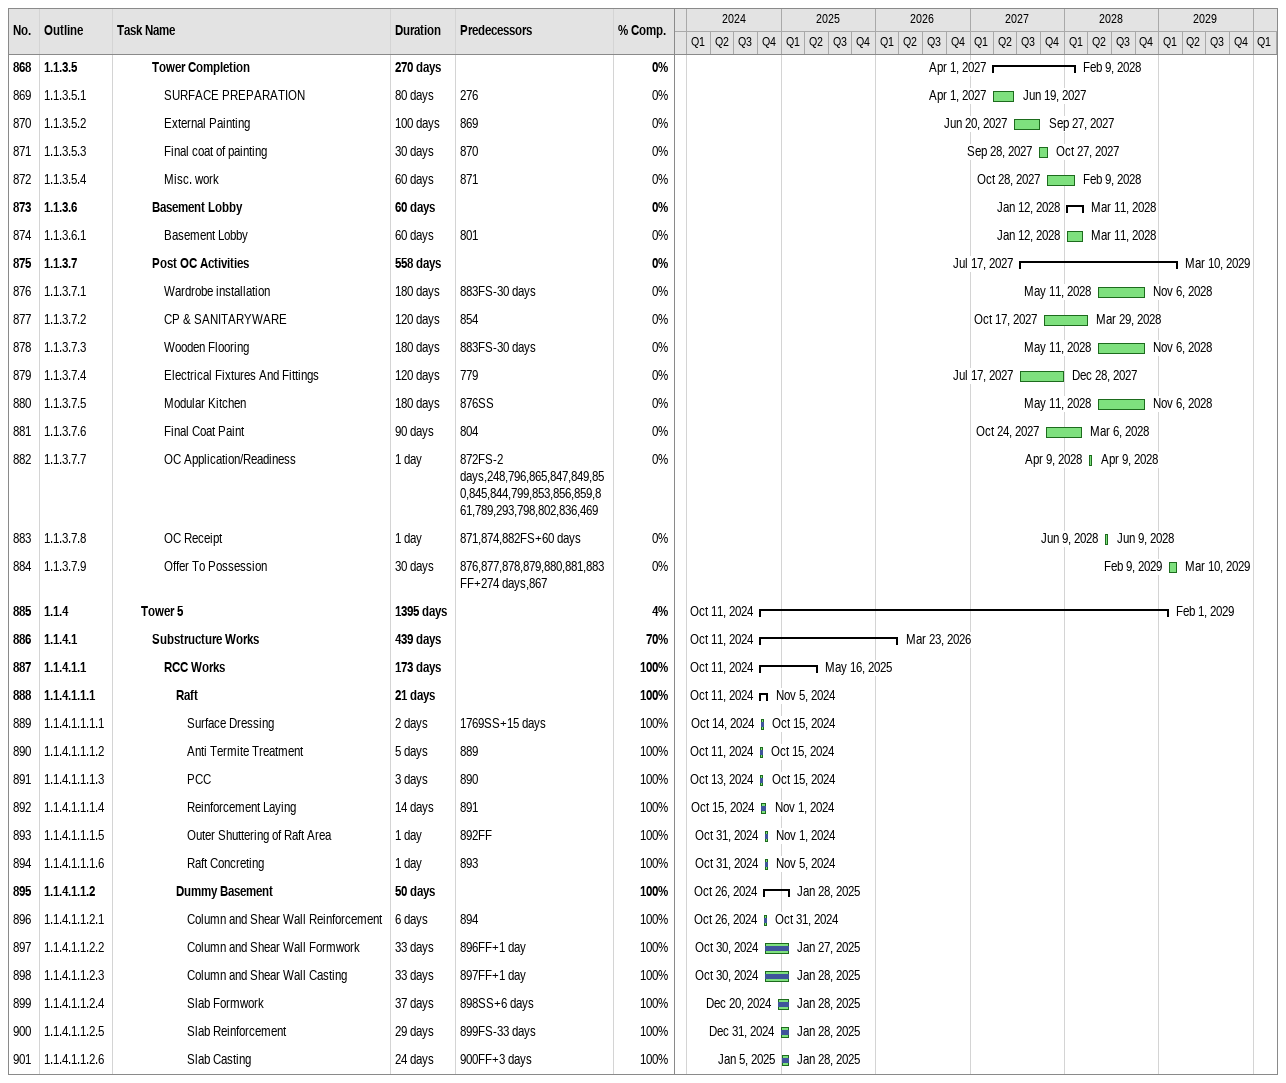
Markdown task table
| ID | WBS | Task | Duration | Start | Finish | Predecessors | % complete |
|---|---|---|---|---|---|---|---|
| 868 | 1.1.3.5 | **Tower Completion** | 270d | 2027-04-01 | 2028-02-09 |  | 0 |
| 869 | 1.1.3.5.1 | SURFACE PREPARATION | 80d | 2027-04-01 | 2027-06-19 | 276 | 0 |
| 870 | 1.1.3.5.2 | External Painting | 100d | 2027-06-20 | 2027-09-27 | 869 | 0 |
| 871 | 1.1.3.5.3 | Final coat of painting | 30d | 2027-09-28 | 2027-10-27 | 870 | 0 |
| 872 | 1.1.3.5.4 | Misc. work | 60d | 2027-10-28 | 2028-02-09 | 871 | 0 |
| 873 | 1.1.3.6 | **Basement Lobby** | 60d | 2028-01-12 | 2028-03-11 |  | 0 |
| 874 | 1.1.3.6.1 | Basement Lobby | 60d | 2028-01-12 | 2028-03-11 | 801 | 0 |
| 875 | 1.1.3.7 | **Post OC Activities** | 558d | 2027-07-17 | 2029-03-10 |  | 0 |
| 876 | 1.1.3.7.1 | Wardrobe installation | 180d | 2028-05-11 | 2028-11-06 | 883FS-30d | 0 |
| 877 | 1.1.3.7.2 | CP & SANITARYWARE | 120d | 2027-10-17 | 2028-03-29 | 854 | 0 |
| 878 | 1.1.3.7.3 | Wooden Flooring | 180d | 2028-05-11 | 2028-11-06 | 883FS-30d | 0 |
| 879 | 1.1.3.7.4 | Electrical Fixtures And Fittings | 120d | 2027-07-17 | 2027-12-28 | 779 | 0 |
| 880 | 1.1.3.7.5 | Modular Kitchen | 180d | 2028-05-11 | 2028-11-06 | 876SS | 0 |
| 881 | 1.1.3.7.6 | Final Coat Paint | 90d | 2027-10-24 | 2028-03-06 | 804 | 0 |
| 882 | 1.1.3.7.7 | OC Application/Readiness | 1d | 2028-04-09 | 2028-04-09 | 872FS-2d, 248, 796, 865, 847, 849, 850, 845, 844, 799, 853, 856, 859, 861, 789, 293, 798, 802, 836, 469 | 0 |
| 883 | 1.1.3.7.8 | OC Receipt | 1d | 2028-06-09 | 2028-06-09 | 871, 874, 882FS+60d | 0 |
| 884 | 1.1.3.7.9 | Offer To Possession | 30d | 2029-02-09 | 2029-03-10 | 876, 877, 878, 879, 880, 881, 883FF+274d, 867 | 0 |
| 885 | 1.1.4 | **Tower 5** | 1395d | 2024-10-11 | 2029-02-01 |  | 4 |
| 886 | 1.1.4.1 | **Substructure Works** | 439d | 2024-10-11 | 2026-03-23 |  | 70 |
| 887 | 1.1.4.1.1 | **RCC Works** | 173d | 2024-10-11 | 2025-05-16 |  | 100 |
| 888 | 1.1.4.1.1.1 | **Raft** | 21d | 2024-10-11 | 2024-11-05 |  | 100 |
| 889 | 1.1.4.1.1.1.1 | Surface Dressing | 2d | 2024-10-14 | 2024-10-15 | 1769SS+15d | 100 |
| 890 | 1.1.4.1.1.1.2 | Anti Termite Treatment | 5d | 2024-10-11 | 2024-10-15 | 889 | 100 |
| 891 | 1.1.4.1.1.1.3 | PCC | 3d | 2024-10-13 | 2024-10-15 | 890 | 100 |
| 892 | 1.1.4.1.1.1.4 | Reinforcement Laying | 14d | 2024-10-15 | 2024-11-01 | 891 | 100 |
| 893 | 1.1.4.1.1.1.5 | Outer Shuttering of Raft Area | 1d | 2024-10-31 | 2024-11-01 | 892FF | 100 |
| 894 | 1.1.4.1.1.1.6 | Raft Concreting | 1d | 2024-10-31 | 2024-11-05 | 893 | 100 |
| 895 | 1.1.4.1.1.2 | **Dummy Basement** | 50d | 2024-10-26 | 2025-01-28 |  | 100 |
| 896 | 1.1.4.1.1.2.1 | Column and Shear Wall Reinforcement | 6d | 2024-10-26 | 2024-10-31 | 894 | 100 |
| 897 | 1.1.4.1.1.2.2 | Column and Shear Wall Formwork | 33d | 2024-10-30 | 2025-01-27 | 896FF+1d | 100 |
| 898 | 1.1.4.1.1.2.3 | Column and Shear Wall Casting | 33d | 2024-10-30 | 2025-01-28 | 897FF+1d | 100 |
| 899 | 1.1.4.1.1.2.4 | Slab Formwork | 37d | 2024-12-20 | 2025-01-28 | 898SS+6d | 100 |
| 900 | 1.1.4.1.1.2.5 | Slab Reinforcement | 29d | 2024-12-31 | 2025-01-28 | 899FS-33d | 100 |
| 901 | 1.1.4.1.1.2.6 | Slab Casting | 24d | 2025-01-05 | 2025-01-28 | 900FF+3d | 100 |
